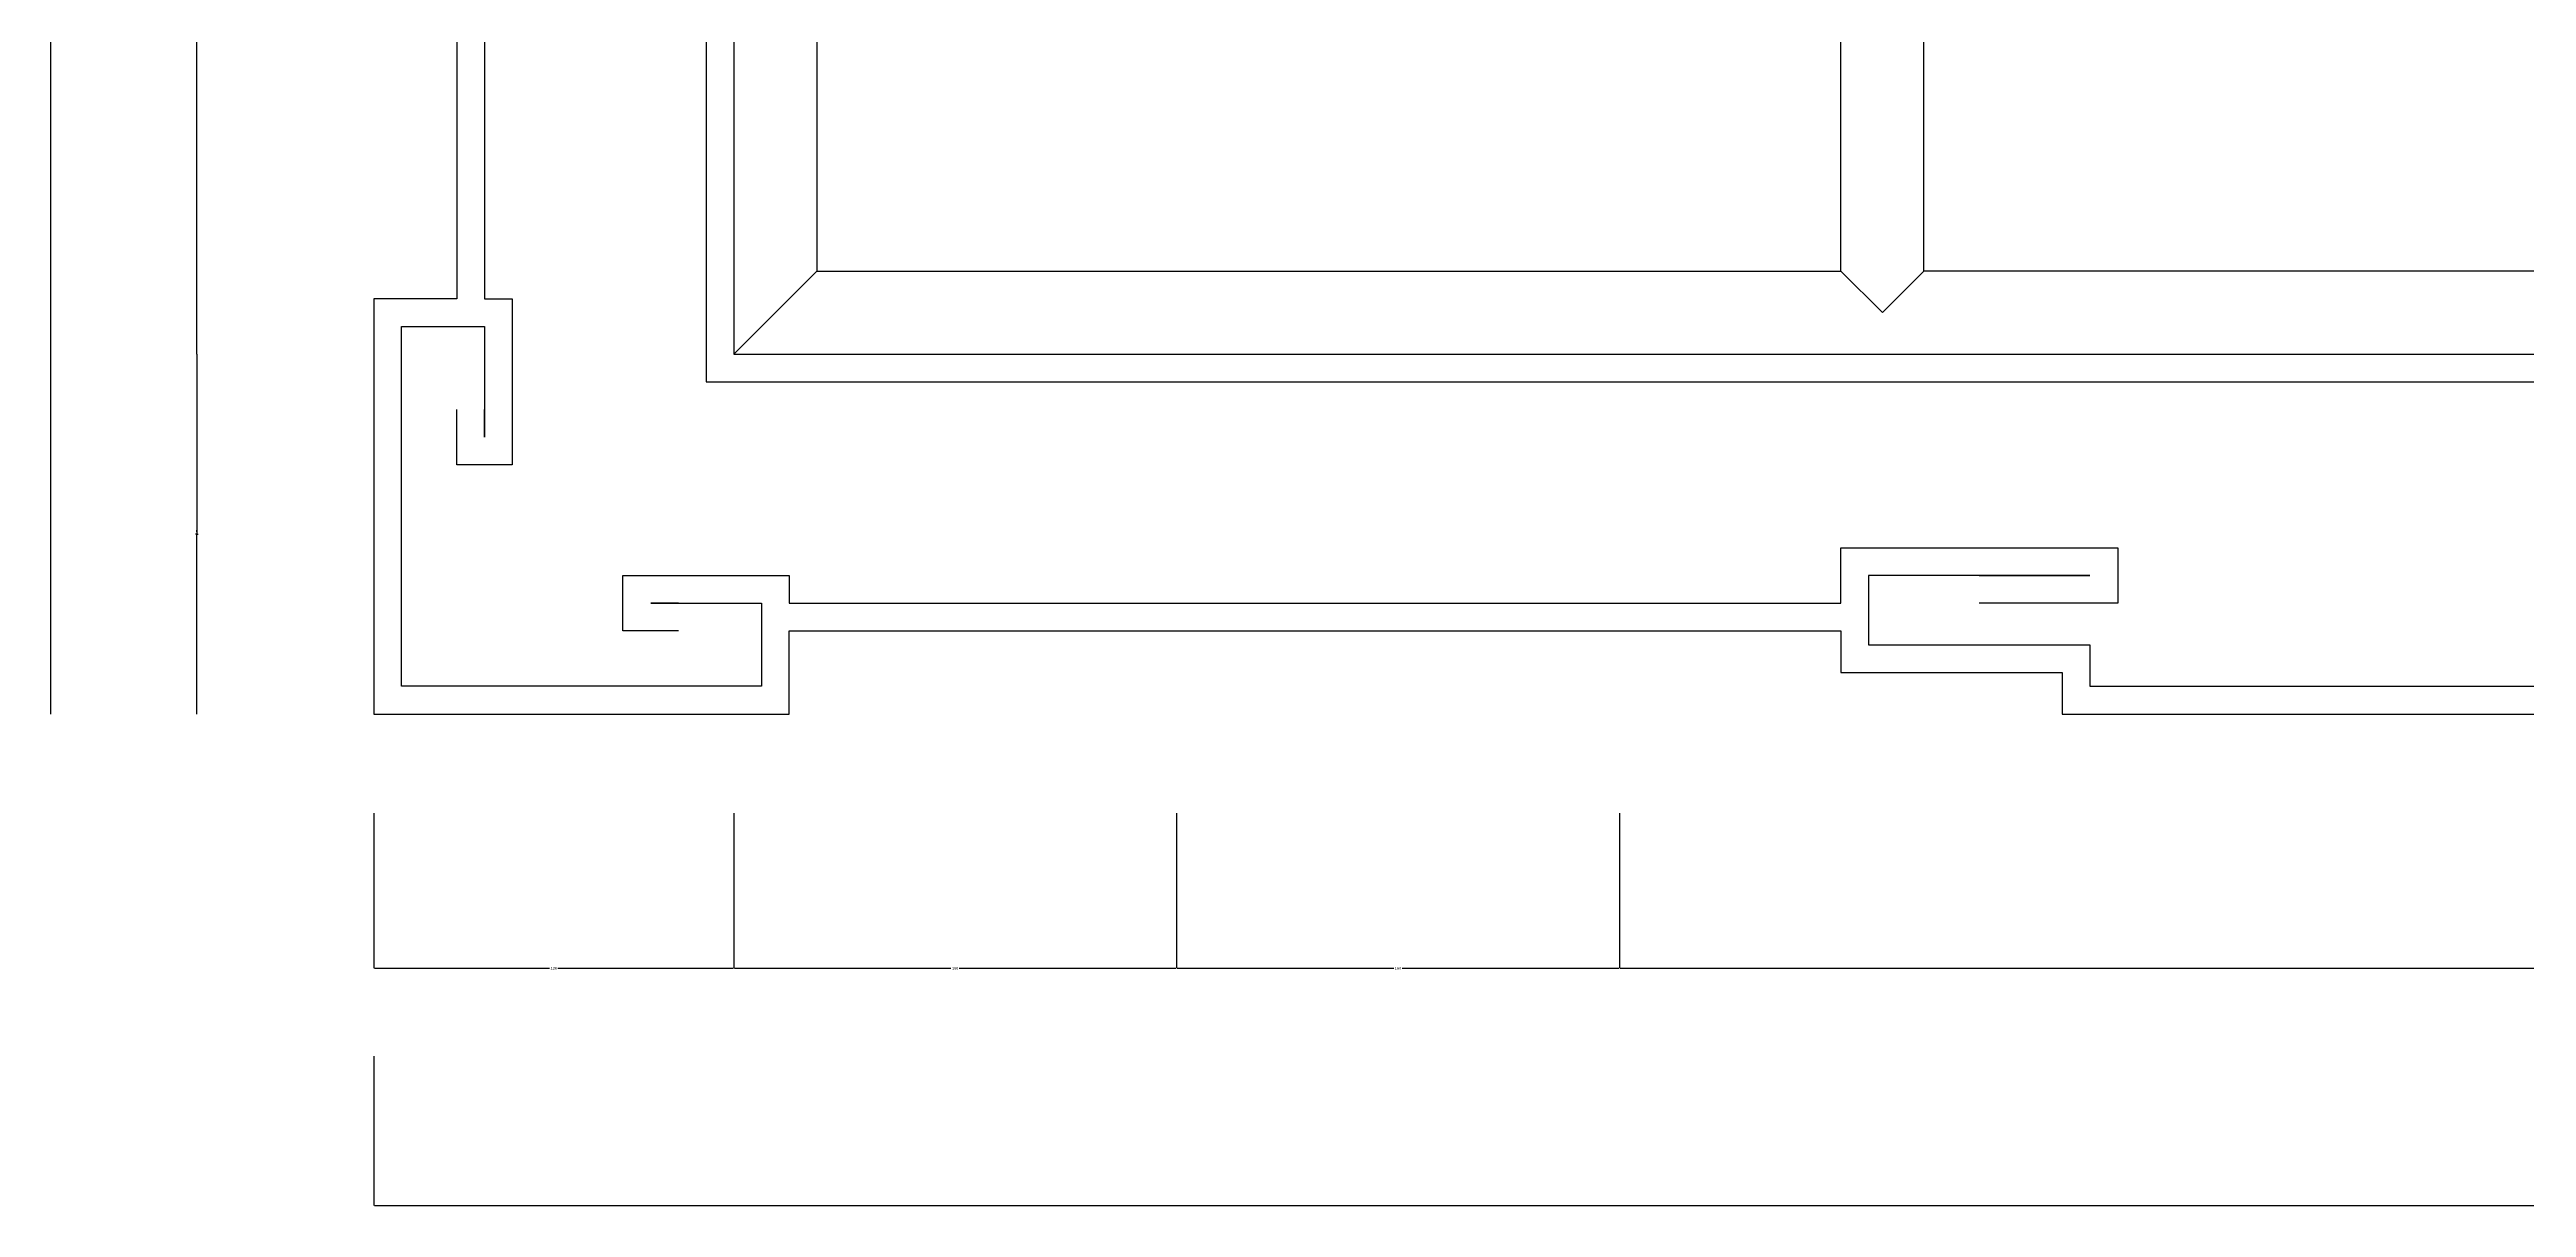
# Model space of a CAD drawing. Header units: metres. Extents: x 88 to 3581, y 92 to 4705.
# Drawn here: x 170 to 1065, y 2555 to 2973 of the extents above; entities that cross this region are included whole.
import ezdxf

# ---------------------------------------------------------------- set-up
doc = ezdxf.new("R2010")
doc.units = ezdxf.units.M
for name, color, linetype in [('3', 3, 'Continuous'), ('4', 4, 'Continuous'), ('BH', 3, 'Continuous'), ('DIM', 3, 'Continuous')]:
    doc.layers.add(name, color=color, linetype=linetype)
doc.dimstyles.get("Standard").update_dxf_attribs({"dimtxt": 2.5, "dimasz": 2.5, "dimexe": 1.25, "dimexo": 0.625, "dimtad": 1, "dimcen": 2.5, "dimazin": 3, "dimtfac": 1, "dimtmove": 0, "dimatfit": 3})

# ---------------------------------------------------------------- blocks, each defined once
blk = doc.blocks.new('窗-014')
at = {"layer": '3'}
blk.add_line((160, 160), (130, 130), dxfattribs=at)
for points in [[(120, 120), (2140, 120), (2140, 1440), (120, 1440)], [(250, 410), (290, 410), (290, 1150), (250, 1150), (250, 1310), (530, 1310), (530, 1400), (160, 1400), (160, 160), (530, 160), (530, 250), (250, 250)], [(1700, 160), (560, 160), (560, 290), (1700, 290)]]:
    blk.add_lwpolyline(points, close=True, dxfattribs=at)
for points in [[(40, 430), (40, 480), (60, 480), (60, 380), (40, 380), (40, 150), (50, 150), (50, 90), (30, 90), (30, 110)], [(530, 160), (545, 145), (560, 160)], [(110, 40), (100, 40), (100, 40), (140, 40), (140, 10), (10, 10), (10, 140), (40, 140), (40, 100), (40, 100), (40, 110)], [(110, 30), (90, 30), (90, 50), (150, 50), (150, 40), (530, 40), (530, 60), (630, 60), (630, 40), (580, 40)], [(580, 50), (620, 50), (620, 50), (540, 50), (540, 25), (620, 25), (620, 10), (1640, 10), (1640, 25), (1720, 25), (1720, 50), (1640, 50), (1640, 50), (1680, 50)]]:
    blk.add_lwpolyline(points, dxfattribs=at)
at = {"layer": '4'}
blk.add_lwpolyline([(0, 1100), (0, 460), (15, 460), (15, 380), (30, 380), (30, 150), (0, 150), (0, 0), (150, 0), (150, 30), (530, 30), (530, 15), (610, 15), (610, 0), (1650, 0), (1650, 15), (1730, 15)], dxfattribs=at)
blk.add_lwpolyline([(130, 130), (2130, 130), (2130, 1430), (130, 1430)], close=True, dxfattribs=at)
blk = doc.blocks.new('*D22')
for p, q in [((170.99, 4293.36), (170.99, 3513.36)), ((170.74, 3513.36), (170.49, 3513.36)), ((170.99, 2733.36), (170.99, 3513.36)), ((170.99, 3513.36), (170.99, 3513.36)), ((171.24, 3513.36), (171.49, 3513.36))]:
    blk.add_line(p, q)
at = {"layer": 'Defpoints'}
for p in [(170.99, 4293.36), (170.99, 3513.36), (170.99, 2733.36)]:
    blk.add_point(p, dxfattribs=at)
at = {"layer": 'DIM', "insert": (170.99, 3514.485), "char_height": 1, "attachment_point": 5}
blk.add_mtext('0', dxfattribs=at)
blk = doc.blocks.new('*D25')
for p, q in [((287.67, 2609.76), (287.67, 2555.76)), ((2547.67, 2609.76), (2547.67, 2555.76)), ((287.92, 2555.76), (1415.67, 2555.76)), ((1419.67, 2555.76), (2547.42, 2555.76))]:
    blk.add_line(p, q)
at = {"layer": 'Defpoints'}
for p in [(287.67, 2609.76), (2547.67, 2609.76), (287.67, 2555.76)]:
    blk.add_point(p, dxfattribs=at)
at = {"layer": 'DIM', "insert": (1417.67, 2555.76), "char_height": 1, "attachment_point": 5}
blk.add_mtext('2260', dxfattribs=at)
blk = doc.blocks.new('*D26')
for p, q in [((737.67, 2697.51), (737.67, 2641.51)), ((2097.67, 2697.51), (2097.67, 2641.51)), ((737.92, 2641.51), (1415.67, 2641.51)), ((1419.67, 2641.51), (2097.42, 2641.51))]:
    blk.add_line(p, q)
at = {"layer": 'Defpoints'}
for p in [(737.67, 2697.51), (2097.67, 2697.51), (737.67, 2641.51)]:
    blk.add_point(p, dxfattribs=at)
at = {"layer": 'DIM', "insert": (1417.67, 2641.51), "char_height": 1, "attachment_point": 5}
blk.add_mtext('1360', dxfattribs=at)
blk = doc.blocks.new('*D27')
for p, q in [((223.7, 3183.36), (223.7, 3023.36)), ((223.45, 3023.36), (223.2, 3023.36)), ((223.7, 2863.36), (223.7, 3023.36)), ((223.7, 3023.36), (223.7, 3023.36)), ((223.95, 3023.36), (224.2, 3023.36))]:
    blk.add_line(p, q)
at = {"layer": 'Defpoints'}
for p in [(223.7, 3183.36), (223.7, 3023.36), (223.7, 2863.36)]:
    blk.add_point(p, dxfattribs=at)
at = {"layer": 'DIM', "insert": (223.7, 3024.485), "char_height": 1, "attachment_point": 5}
blk.add_mtext('0', dxfattribs=at)
blk = doc.blocks.new('*D28')
for p, q in [((287.67, 2697.51), (287.67, 2641.51)), ((417.67, 2697.51), (417.67, 2641.51)), ((287.92, 2641.51), (351.17, 2641.51)), ((354.17, 2641.51), (417.42, 2641.51))]:
    blk.add_line(p, q)
at = {"layer": 'Defpoints'}
for p in [(287.67, 2697.51), (417.67, 2697.51), (287.67, 2641.51)]:
    blk.add_point(p, dxfattribs=at)
at = {"layer": 'DIM', "insert": (352.67, 2641.51), "char_height": 1, "attachment_point": 5}
blk.add_mtext('130', dxfattribs=at)
blk = doc.blocks.new('*D31')
for p, q in [((223.7, 2863.36), (223.7, 2798.36)), ((223.45, 2798.36), (223.2, 2798.36)), ((223.7, 2733.36), (223.7, 2798.36)), ((223.7, 2798.36), (223.7, 2798.36)), ((223.95, 2798.36), (224.2, 2798.36))]:
    blk.add_line(p, q)
at = {"layer": 'Defpoints'}
for p in [(223.7, 2863.36), (223.7, 2798.36), (223.7, 2733.36)]:
    blk.add_point(p, dxfattribs=at)
at = {"layer": 'DIM', "insert": (223.7, 2799.485), "char_height": 1, "attachment_point": 5}
blk.add_mtext('0', dxfattribs=at)
blk = doc.blocks.new('*D32')
for p, q in [((417.67, 2697.51), (417.67, 2641.51)), ((577.67, 2697.51), (577.67, 2641.51)), ((417.92, 2641.51), (496.17, 2641.51)), ((499.17, 2641.51), (577.42, 2641.51))]:
    blk.add_line(p, q)
at = {"layer": 'Defpoints'}
for p in [(417.67, 2697.51), (577.67, 2697.51), (417.67, 2641.51)]:
    blk.add_point(p, dxfattribs=at)
at = {"layer": 'DIM', "insert": (497.67, 2641.51), "char_height": 1, "attachment_point": 5}
blk.add_mtext('160', dxfattribs=at)
blk = doc.blocks.new('*D33')
for p, q in [((577.67, 2697.51), (577.67, 2641.51)), ((737.67, 2697.51), (737.67, 2641.51)), ((577.92, 2641.51), (656.17, 2641.51)), ((659.17, 2641.51), (737.42, 2641.51))]:
    blk.add_line(p, q)
at = {"layer": 'Defpoints'}
for p in [(577.67, 2697.51), (737.67, 2697.51), (577.67, 2641.51)]:
    blk.add_point(p, dxfattribs=at)
at = {"layer": 'DIM', "insert": (657.67, 2641.51), "char_height": 1, "attachment_point": 5}
blk.add_mtext('160', dxfattribs=at)

msp = doc.modelspace()

# ---------------------------------------------------------------- block references
at = {"layer": 'BH'}
msp.add_blockref('窗-014', (287.67, 2733.36), dxfattribs=at)

# ---------------------------------------------------------------- dimensions: what is measured, and where the dimension line sits
at = {"layer": 'DIM'}
for base, p1, p2, picture, middle in [((170.99, 3513.36), (170.99, 4293.36), (170.99, 2733.36), '*D22', (170.99, 3514.485)), ((223.7, 3023.36), (223.7, 3183.36), (223.7, 2863.36), '*D27', (223.7, 3024.485)), ((223.7, 2798.36), (223.7, 2863.36), (223.7, 2733.36), '*D31', (223.7, 2799.485)), ((287.67, 2641.51), (287.67, 2697.51), (417.67, 2697.51), '*D28', (352.67, 2641.51)), ((417.67, 2641.51), (417.67, 2697.51), (577.67, 2697.51), '*D32', (497.67, 2641.51)), ((577.67, 2641.51), (577.67, 2697.51), (737.67, 2697.51), '*D33', (657.67, 2641.51)), ((737.67, 2641.51), (737.67, 2697.51), (2097.67, 2697.51), '*D26', (1417.67, 2641.51)), ((287.67, 2555.76), (287.67, 2609.76), (2547.67, 2609.76), '*D25', (1417.67, 2555.76))]:
    dim = msp.add_linear_dim(base=base, p1=p1, p2=p2, dimstyle='Standard', dxfattribs=at)
    dim.commit()
    dim.dimension.update_dxf_attribs({"geometry": picture, "text_midpoint": middle})

doc.saveas('drawing.dxf')
